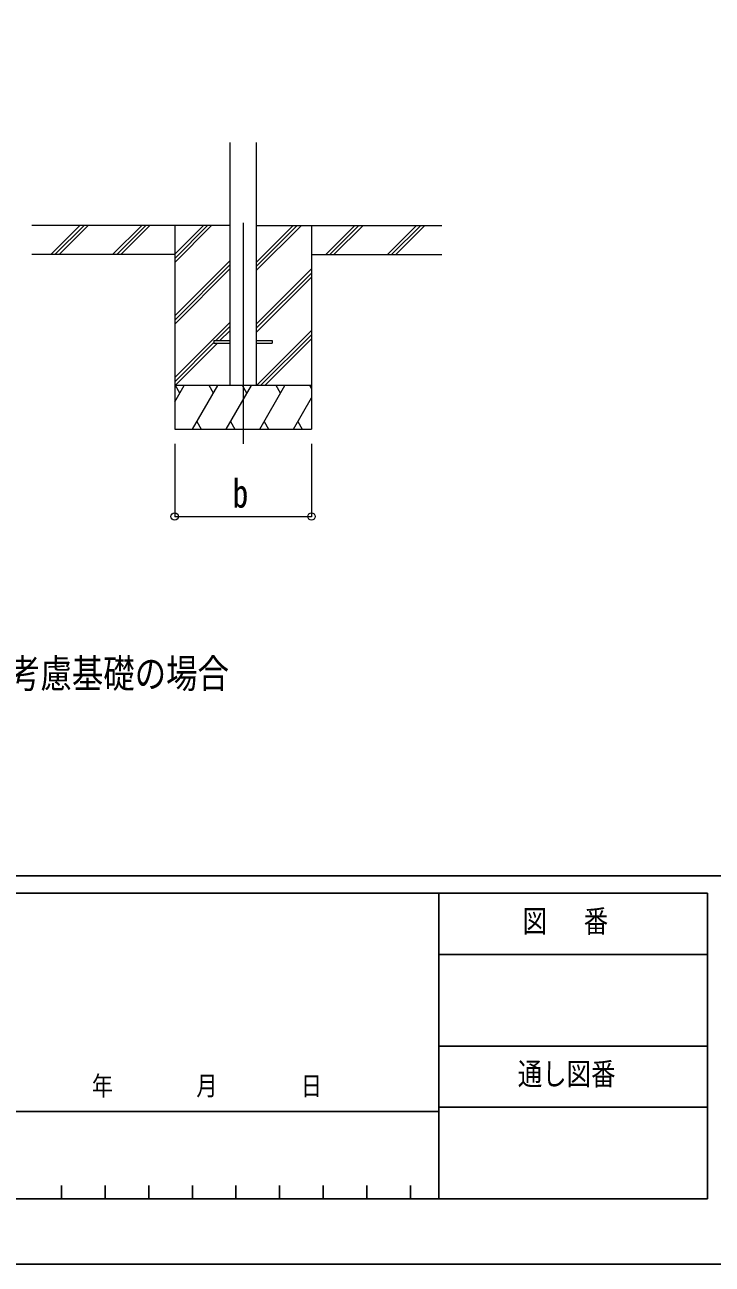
# Model space of a CAD drawing. Units: millimetres, scale not verified. Extents: x -12615 to 12615, y -8910 to 8910.
# Drawn here: x 8229 to 10592, y -8910 to -4650 of the extents above; entities that cross this region are included whole.
import ezdxf
from ezdxf.enums import TextEntityAlignment as Align

# ---------------------------------------------------------------- set-up
doc = ezdxf.new("R2010")
doc.units = ezdxf.units.MM
doc.header["$LTSCALE"] = 30
doc.layers.add('0-2_USER1', color=92, linetype='Continuous')
doc.layers.add('0-7_YKK_ZWAK', color=134, linetype='Continuous')
for name, color, linetype, lineweight in [('0-3_YKK_12', 40, 'Continuous', 18), ('0-4_YKK_13', 120, 'Continuous', 18), ('0-5_YKK_A1', 120, 'Continuous', 18), ('0-6_YKK_D', 200, 'Continuous', 18)]:
    doc.layers.add(name, color=color, linetype=linetype, lineweight=lineweight)
doc.styles.add('ＭＳ ゴシック', font='')
doc.styles.get('ＭＳ ゴシック').set_extended_font_data('MS Gothic')

msp = doc.modelspace()

# ---------------------------------------------------------------- linework, layer by layer
at = {"layer": '0-3_YKK_12'}
msp.add_line((8979.46, -5330.78), (8979.46, -6089.99), dxfattribs=at)
at = {"layer": '0-4_YKK_13'}
for p, q in [((8879.46, -5735.49), (8879.46, -5744.49)), ((8879.46, -5735.49), (8934.26, -5735.49)), ((8879.46, -5744.49), (8934.26, -5744.49)), ((9024.66, -5735.49), (9079.46, -5735.49)), ((9024.66, -5744.49), (9079.46, -5744.49)), ((9079.46, -5735.49), (9079.46, -5744.49))]:
    msp.add_line(p, q, dxfattribs=at)
at = {"layer": '0-5_YKK_A1'}
for p, q in [((8934.26, -5054.64), (8934.26, -5889.99)), ((9024.66, -5054.64), (9024.66, -5889.99)), ((8934.26, -5339.99), (8253.51, -5339.99)), ((8320.19, -5438.58), (8418.79, -5339.99)), ((8332.93, -5439.99), (8432.93, -5339.99)), ((8347.08, -5439.99), (8447.08, -5339.99)), ((8532.33, -5438.58), (8630.92, -5339.99)), ((8545.07, -5439.99), (8645.07, -5339.99)), ((8559.21, -5439.99), (8659.21, -5339.99)), ((8744.46, -5339.99), (8744.46, -6039.99)), ((8744.46, -5466.87), (8871.34, -5339.99)), ((8744.46, -5452.73), (8857.2, -5339.99)), ((8744.46, -5438.58), (8843.06, -5339.99)), ((9024.66, -5495.04), (9179.71, -5339.99)), ((9024.66, -5480.89), (9165.57, -5339.99)), ((9024.66, -5466.75), (9151.42, -5339.99)), ((9024.66, -5339.99), (9662.66, -5339.99)), ((9214.46, -5339.99), (9214.46, -6039.99)), ((9263.56, -5439.99), (9363.56, -5339.99)), ((9277.7, -5439.99), (9377.7, -5339.99)), ((9291.84, -5439.99), (9391.84, -5339.99)), ((9475.69, -5439.99), (9575.69, -5339.99)), ((9489.83, -5439.99), (9589.83, -5339.99)), ((9503.97, -5439.99), (9603.97, -5339.99)), ((8744.46, -5439.99), (8253.51, -5439.99)), ((9214.46, -5439.99), (9662.66, -5439.99)), ((8744.46, -5650.71), (8934.26, -5460.92)), ((8744.46, -5664.86), (8934.26, -5475.06)), ((8744.46, -5679), (8934.26, -5489.2)), ((9024.66, -5678.88), (9214.46, -5489.08)), ((9024.66, -5693.02), (9214.46, -5503.23)), ((9024.66, -5707.17), (9214.46, -5517.37)), ((8744.46, -5862.85), (8934.26, -5673.05)), ((8885.96, -5735.49), (8934.26, -5687.19)), ((8900.1, -5735.49), (8934.26, -5701.33)), ((9025.68, -5889.99), (9214.46, -5701.21)), ((8744.46, -5876.99), (8879.46, -5741.99)), ((8745.6, -5889.99), (8891.1, -5744.49)), ((9039.83, -5889.99), (9214.46, -5715.36)), ((9053.97, -5889.99), (9214.46, -5729.5)), ((9214.46, -5889.99), (8744.46, -5889.99)), ((8744.46, -5946.16), (8776.89, -5889.99)), ((8761.89, -5915.97), (8746.88, -5889.99)), ((8805.76, -6039.99), (8892.36, -5889.99)), ((8877.36, -5915.97), (8862.36, -5889.99)), ((8921.23, -6039.99), (9007.83, -5889.99)), ((8992.83, -5915.97), (8977.82, -5889.99)), ((9036.7, -6039.99), (9123.3, -5889.99)), ((9108.3, -5915.97), (9093.3, -5889.99)), ((9214.46, -5899.85), (9208.77, -5889.99)), ((9152.17, -6039.99), (9214.46, -5932.09)), ((8744.46, -6039.99), (9214.46, -6039.99)), ((8820.75, -6014.01), (8835.75, -6039.99)), ((8936.22, -6014.01), (8951.22, -6039.99)), ((9051.69, -6014.01), (9066.69, -6039.99)), ((9167.16, -6014.01), (9182.16, -6039.99))]:
    msp.add_line(p, q, dxfattribs=at)
at = {"layer": '0-6_YKK_D'}
for p, q in [((8744.46, -6089.99), (8744.46, -6340.99)), ((9214.46, -6089.99), (9214.46, -6340.99)), ((8744.46, -6339.99), (9214.46, -6339.99))]:
    msp.add_line(p, q, dxfattribs=at)
for centre in [(8744.46, -6339.99), (9214.46, -6339.99)]:
    msp.add_circle(centre, 12.75, dxfattribs=at)
at = {"layer": '0-7_YKK_ZWAK'}
for p, q in [((11685.06, -7575), (-11714.94, -7575)), ((9652.56, -7635), (6555.06, -7635)), ((9652.56, -7635), (9652.56, -8685)), ((10575.06, -7635), (9652.56, -7635)), ((10575.06, -7635), (10575.06, -8685)), ((9652.56, -7845), (10575.06, -7845)), ((9652.56, -8160), (10575.06, -8160)), ((6555.06, -8385), (9652.56, -8385)), ((10575.06, -8370), (9652.56, -8370)), ((8355.06, -8640), (8355.06, -8685)), ((8505.06, -8640), (8505.06, -8685)), ((8655.06, -8640), (8655.06, -8685)), ((8805.06, -8640), (8805.06, -8685)), ((8955.06, -8640), (8955.06, -8685)), ((9105.06, -8640), (9105.06, -8685)), ((9255.06, -8640), (9255.06, -8685)), ((9405.06, -8640), (9405.06, -8685)), ((9555.06, -8640), (9555.06, -8685)), ((6555.06, -8685), (9652.56, -8685)), ((9652.56, -8685), (10575.06, -8685))]:
    msp.add_line(p, q, dxfattribs=at)
msp.add_lwpolyline([(-12615, -8910), (12615, -8910), (12615, 8910), (-12615, 8910)], close=True, dxfattribs=at)

# ---------------------------------------------------------------- texts
at = {"layer": '0-2_USER1', "style": 'ＭＳ ゴシック', "width": 0.8}
msp.add_text('土間コンクリート考慮基礎の場合', height=98.97, dxfattribs=at).set_placement((7311.02, -6958.81), align=Align.BOTTOM_LEFT)
at = {"layer": '0-6_YKK_D', "style": 'ＭＳ ゴシック', "width": 0.8}
msp.add_text('b', height=98.97, dxfattribs=at).set_placement((8943.46, -6339.19), align=Align.BOTTOM_LEFT)
at = {"layer": '0-7_YKK_ZWAK', "style": 'ＭＳ ゴシック', "width": 0.8}
for s, height, p in [('図\u3000 番', 76.98, (9940.21, -7792.5)), ('通し図番', 76.98, (9923.41, -8317.5)), ('年        月        日', 65.98, (8459.72, -8349.64))]:
    msp.add_text(s, height=height, dxfattribs=at).set_placement(p, align=Align.BOTTOM_LEFT)

doc.saveas('drawing.dxf')
